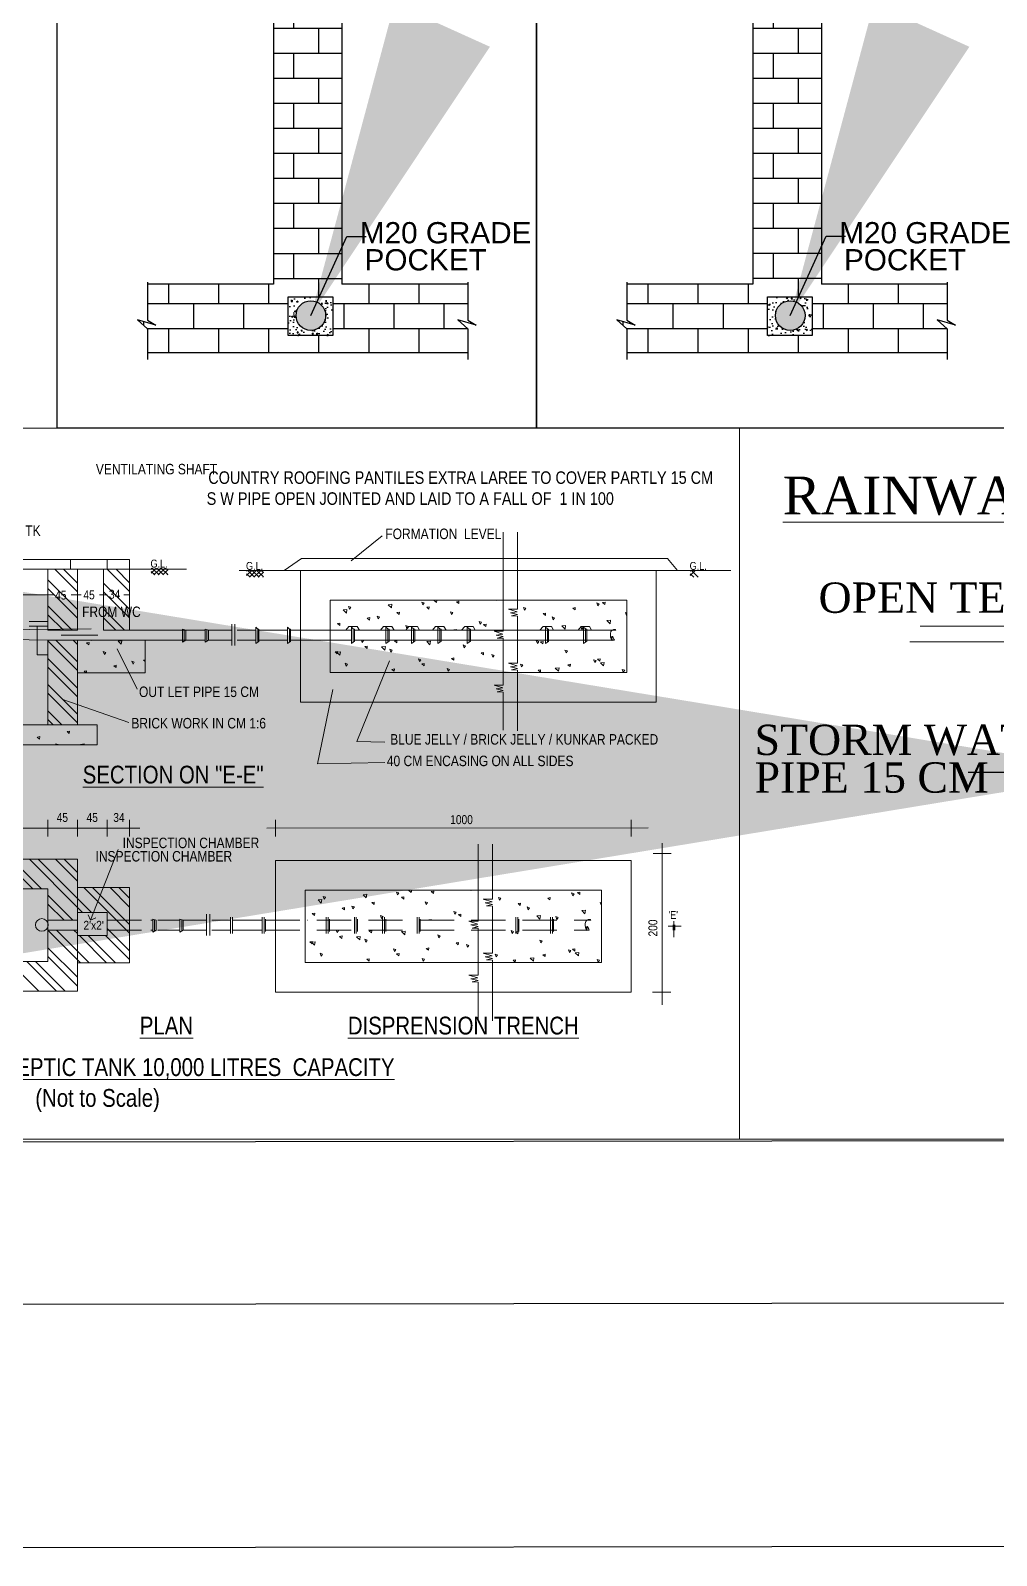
# Model space of a CAD drawing. Header units: metres. Extents: x 2292 to 2697, y 2134 to 2248.
# Drawn here: x 2481.71 to 2493.6, y 2135.95 to 2154.73 of the extents above; entities that cross this region are included whole.
import ezdxf

# ---------------------------------------------------------------- set-up
doc = ezdxf.new("R2010")
doc.units = ezdxf.units.M
doc.linetypes.add('DASHED', pattern=[0.75, 0.5, -0.25])
doc.styles.add('HANDWRITE', font='ARIALN.TTF')
doc.styles.add('plan9', font='times.ttf', dxfattribs={"height": 9})
doc.styles.add('SimpleX', font='arial.ttf', dxfattribs={"width": 0.8})
doc.styles.get("Standard").update_dxf_attribs({"font": 'arial.ttf'})
doc.styles.add('style3', font='times.ttf', dxfattribs={"height": 250})
doc.dimstyles.new('Copy of APP', dxfattribs={"dimscale": 0, "dimtxt": 8, "dimasz": 4.5, "dimexe": 9, "dimexo": 9, "dimgap": 2, "dimtad": 0, "dimtih": 1, "dimtoh": 1, "dimzin": 4, "dimdsep": 46, "dimlunit": 4, "dimtxsty": 'style3', "dimblk": 'OPEN90', "dimblk1": 'OPEN90', "dimblk2": 'OBLIQUE', "dimcen": 0.09, "dimse1": 1, "dimse2": 1, "dimclrd": 4, "dimclre": 4, "dimclrt": 2, "dimadec": 0, "dimazin": 0, "dimtfac": 1, "dimtmove": 0, "dimatfit": 3, "dimfxl": 0, "dimtolj": 1, "dimtzin": 0, "dimarcsym": 0})
doc.dimstyles.new('DIM-100 MM', dxfattribs={"dimtxt": 200, "dimasz": 100, "dimexe": 100, "dimexo": 100, "dimgap": 75, "dimtad": 1, "dimdec": 4, "dimrnd": 1, "dimzin": 12, "dimdsep": 46, "dimtxsty": 'SimpleX', "dimblk": 'ARCHTICK', "dimcen": 1, "dimdle": 100, "dimclre": 8, "dimclrt": 140, "dimazin": 0, "dimtfac": 0.75, "dimtdec": 4, "dimtix": 1, "dimtmove": 0, "dimatfit": 3, "dimfxl": 0, "dimfrac": 2, "dimtolj": 1, "dimarcsym": 0})

# ---------------------------------------------------------------- blocks, each defined once
blk = doc.blocks.new('_Oblique')
at = {"color": 0, "lineweight": -2}
blk.add_line((-0.5, -0.5), (0.5, 0.5), dxfattribs=at)
blk = doc.blocks.new('_Open90')
at = {"color": 0, "lineweight": -2}
for p, q in [((-0.5, 0.5), (0, 0)), ((0, 0), (-1, 0)), ((0, 0), (-0.5, -0.5))]:
    blk.add_line(p, q, dxfattribs=at)
blk = doc.blocks.new('_ArchTick')
at = {"color": 0, "linetype": 'ByBlock', "const_width": 0.15}
blk.add_lwpolyline([(-0.5, -0.5), (0.5, 0.5)], dxfattribs=at)
blk = doc.blocks.new('A$C6C0F68FF')
at = {"lineweight": 5}
for p, q in [((14.015, 8.855), (14.015, 7.41)), ((14.224, 8.855), (14.224, 7.732)), ((1.859, 8.458), (8.566, 8.458)), ((7.702, 8.314), (7.702, 8.458)), ((8.241, 8.314), (8.241, 8.458)), ((8.566, 7.901), (8.566, 8.458)), ((10.821, 8.298), (11.071, 8.471)), ((11.071, 8.471), (16.409, 8.471)), ((16.409, 8.471), (16.555, 8.298)), ((1.859, 8.314), (7.927, 8.314)), ((2.618, 8.314), (7.807, 8.314)), ((2.985, 8.314), (7.807, 8.314)), ((7.375, 7.425), (7.375, 8.314)), ((7.807, 7.984), (7.476, 8.314)), ((7.807, 8.111), (7.604, 8.314)), ((7.807, 8.314), (8.566, 8.314)), ((7.807, 7.425), (7.807, 8.314)), ((7.807, 8.314), (7.807, 7.425)), ((8.186, 8.314), (8.186, 7.425)), ((8.566, 7.989), (8.241, 8.314)), ((8.566, 8.116), (8.368, 8.314)), ((8.566, 8.314), (9.394, 8.314)), ((8.88, 8.324), (8.889, 8.333)), ((8.88, 8.258), (8.954, 8.333)), ((8.932, 8.232), (8.88, 8.284)), ((8.997, 8.232), (8.897, 8.333)), ((8.919, 8.232), (9.02, 8.333)), ((9.062, 8.232), (8.962, 8.333)), ((8.984, 8.232), (9.085, 8.333)), ((9.123, 8.237), (9.027, 8.333)), ((9.05, 8.232), (9.123, 8.306)), ((9.123, 8.302), (9.092, 8.333)), ((9.115, 8.232), (9.123, 8.241)), ((11.06, 8.298), (10.163, 8.298)), ((10.273, 8.289), (10.283, 8.298)), ((10.273, 8.224), (10.348, 8.298)), ((10.325, 8.198), (10.273, 8.25)), ((10.39, 8.198), (10.29, 8.298)), ((10.313, 8.198), (10.413, 8.298)), ((10.456, 8.198), (10.355, 8.298)), ((10.378, 8.198), (10.478, 8.298)), ((10.517, 8.202), (10.42, 8.298)), ((10.443, 8.198), (10.517, 8.272)), ((10.517, 8.268), (10.486, 8.298)), ((11.06, 8.298), (16.248, 8.298)), ((11.06, 6.377), (11.06, 8.298)), ((16.248, 8.298), (16.248, 6.377)), ((16.248, 8.298), (17.334, 8.298)), ((16.743, 8.289), (16.752, 8.298)), ((16.743, 8.224), (16.817, 8.298)), ((16.795, 8.198), (16.743, 8.25)), ((16.86, 8.198), (16.759, 8.298)), ((7.807, 7.729), (7.375, 8.161)), ((7.807, 7.601), (7.375, 8.034)), ((8.566, 7.734), (8.186, 8.114)), ((10.508, 8.198), (10.517, 8.206)), ((2.919, 7.942), (7.467, 7.942)), ((7.716, 7.942), (7.862, 7.942)), ((8.127, 7.942), (8.24, 7.942)), ((8.566, 7.607), (8.186, 7.986)), ((8.483, 7.942), (8.566, 7.942)), ((8.566, 7.425), (8.566, 7.901)), ((11.492, 7.866), (15.816, 7.866)), ((11.492, 6.809), (11.492, 7.866)), ((12.393, 7.804), (12.338, 7.798)), ((12.385, 7.753), (12.338, 7.798)), ((12.385, 7.753), (12.393, 7.804)), ((12.841, 7.795), (12.826, 7.836)), ((12.861, 7.824), (12.826, 7.836)), ((12.841, 7.795), (12.86, 7.824)), ((13.042, 7.829), (13.003, 7.866)), ((13.042, 7.829), (13.047, 7.866)), ((13.369, 7.849), (13.333, 7.842)), ((13.366, 7.814), (13.333, 7.842)), ((13.366, 7.814), (13.369, 7.849)), ((13.909, 7.859), (13.907, 7.866)), ((13.909, 7.859), (13.914, 7.866)), ((15.396, 7.782), (15.38, 7.823)), ((15.415, 7.811), (15.38, 7.823)), ((15.396, 7.782), (15.415, 7.811)), ((15.501, 7.835), (15.465, 7.829)), ((15.498, 7.801), (15.465, 7.829)), ((15.498, 7.801), (15.501, 7.835)), ((15.816, 7.866), (15.816, 6.809)), ((7.728, 7.425), (7.375, 7.779)), ((7.601, 7.425), (7.375, 7.652)), ((8.493, 7.425), (8.186, 7.731)), ((8.365, 7.425), (8.186, 7.604)), ((11.736, 7.728), (11.681, 7.721)), ((11.728, 7.676), (11.681, 7.721)), ((11.728, 7.676), (11.736, 7.728)), ((11.773, 7.732), (11.757, 7.772)), ((11.792, 7.761), (11.757, 7.772)), ((11.773, 7.732), (11.792, 7.761)), ((12.068, 7.609), (12.032, 7.602)), ((12.065, 7.574), (12.032, 7.602)), ((12.065, 7.574), (12.068, 7.609)), ((12.191, 7.592), (12.175, 7.632)), ((12.21, 7.62), (12.176, 7.632)), ((12.191, 7.592), (12.21, 7.62)), ((12.502, 7.689), (12.465, 7.682)), ((12.498, 7.654), (12.465, 7.682)), ((12.498, 7.654), (12.501, 7.689)), ((12.935, 7.769), (12.899, 7.762)), ((12.932, 7.734), (12.899, 7.762)), ((12.932, 7.734), (12.935, 7.769)), ((13.259, 7.655), (13.244, 7.696)), ((13.279, 7.684), (13.244, 7.696)), ((13.259, 7.655), (13.279, 7.684)), ((14.224, 7.732), (14.091, 7.732)), ((14.091, 7.732), (14.218, 7.692)), ((14.218, 7.692), (14.12, 7.677)), ((14.12, 7.677), (14.224, 7.656)), ((14.224, 7.656), (14.138, 7.634)), ((14.138, 7.634), (14.224, 7.63)), ((14.224, 7.657), (14.224, 7.656)), ((14.224, 7.63), (14.224, 6.946)), ((14.327, 7.719), (14.312, 7.759)), ((14.347, 7.747), (14.312, 7.759)), ((14.327, 7.719), (14.347, 7.747)), ((14.634, 7.675), (14.597, 7.669)), ((14.63, 7.641), (14.597, 7.669)), ((14.63, 7.641), (14.633, 7.675)), ((14.745, 7.578), (14.73, 7.619)), ((14.765, 7.607), (14.73, 7.619)), ((14.745, 7.578), (14.765, 7.607)), ((15.067, 7.755), (15.031, 7.749)), ((15.064, 7.721), (15.031, 7.749)), ((15.064, 7.721), (15.067, 7.755)), ((15.582, 7.571), (15.527, 7.565)), ((15.574, 7.52), (15.527, 7.565)), ((15.574, 7.52), (15.582, 7.571)), ((15.814, 7.642), (15.798, 7.682)), ((15.816, 7.676), (15.798, 7.682)), ((15.814, 7.642), (15.816, 7.646)), ((8.007, 7.448), (0.31, 7.352)), ((0.31, 7.352), (8.007, 7.278)), ((7.375, 7.554), (7.101, 7.554)), ((7.375, 7.484), (7.101, 7.484)), ((7.216, 7.484), (7.216, 7.066)), ((7.807, 7.425), (7.375, 7.425)), ((7.57, 7.352), (8.104, 7.352)), ((8.239, 7.425), (8.186, 7.425)), ((8.239, 7.425), (9.337, 7.425)), ((9.308, 7.425), (9.337, 7.425)), ((9.337, 7.44), (9.337, 7.25)), ((9.337, 7.44), (9.385, 7.425)), ((9.345, 7.425), (9.668, 7.425)), ((9.362, 7.432), (9.362, 7.267)), ((9.362, 7.425), (9.363, 7.425)), ((9.385, 7.425), (9.385, 7.281)), ((9.638, 7.425), (9.668, 7.425)), ((9.668, 7.44), (9.668, 7.25)), ((9.668, 7.44), (9.715, 7.425)), ((9.692, 7.432), (9.692, 7.267)), ((9.715, 7.425), (10.055, 7.425)), ((9.715, 7.425), (9.715, 7.281)), ((10.055, 7.512), (10.055, 7.202)), ((10.102, 7.512), (10.102, 7.202)), ((10.133, 7.425), (10.405, 7.425)), ((10.405, 7.468), (10.405, 7.234)), ((10.405, 7.468), (10.434, 7.443)), ((10.434, 7.443), (10.434, 7.253)), ((10.434, 7.443), (10.453, 7.439)), ((10.453, 7.439), (10.453, 7.26)), ((10.453, 7.425), (10.867, 7.425)), ((10.867, 7.468), (10.896, 7.443)), ((10.867, 7.468), (10.867, 7.234)), ((10.896, 7.443), (10.915, 7.439)), ((10.896, 7.443), (10.896, 7.253)), ((10.915, 7.439), (10.915, 7.26)), ((10.915, 7.425), (11.8, 7.425)), ((11.526, 7.425), (11.525, 7.428)), ((11.534, 7.425), (11.525, 7.428)), ((11.634, 7.529), (11.598, 7.522)), ((11.631, 7.494), (11.598, 7.522)), ((11.631, 7.494), (11.634, 7.529)), ((11.72, 7.425), (11.765, 7.48)), ((11.765, 7.48), (11.886, 7.48)), ((11.8, 7.468), (11.8, 7.234)), ((11.8, 7.468), (11.828, 7.446)), ((11.828, 7.446), (11.828, 7.249)), ((11.828, 7.446), (11.847, 7.439)), ((11.847, 7.439), (11.847, 7.26)), ((11.847, 7.425), (15.659, 7.425)), ((11.917, 7.425), (11.886, 7.48)), ((12.225, 7.425), (12.27, 7.48)), ((12.27, 7.48), (12.392, 7.48)), ((12.305, 7.468), (12.305, 7.234)), ((12.305, 7.468), (12.334, 7.446)), ((12.334, 7.446), (12.353, 7.439)), ((12.334, 7.446), (12.334, 7.249)), ((12.353, 7.439), (12.353, 7.26)), ((12.423, 7.425), (12.392, 7.48)), ((12.609, 7.451), (12.594, 7.492)), ((12.628, 7.48), (12.594, 7.492)), ((12.596, 7.425), (12.641, 7.48)), ((12.609, 7.451), (12.628, 7.48)), ((12.641, 7.48), (12.763, 7.48)), ((12.676, 7.468), (12.705, 7.446)), ((12.676, 7.468), (12.676, 7.234)), ((12.705, 7.446), (12.705, 7.249)), ((12.705, 7.446), (12.724, 7.439)), ((12.724, 7.439), (12.724, 7.26)), ((12.794, 7.425), (12.763, 7.48)), ((12.984, 7.425), (13.029, 7.48)), ((13.029, 7.48), (13.15, 7.48)), ((13.064, 7.468), (13.064, 7.234)), ((13.064, 7.468), (13.092, 7.446)), ((13.092, 7.446), (13.111, 7.439)), ((13.092, 7.446), (13.092, 7.249)), ((13.111, 7.439), (13.111, 7.26)), ((13.181, 7.425), (13.15, 7.48)), ((13.333, 7.435), (13.296, 7.429)), ((13.301, 7.425), (13.296, 7.429)), ((13.332, 7.425), (13.333, 7.435)), ((13.409, 7.425), (13.454, 7.48)), ((13.454, 7.48), (13.575, 7.48)), ((13.489, 7.468), (13.517, 7.446)), ((13.489, 7.468), (13.489, 7.234)), ((13.517, 7.446), (13.536, 7.439)), ((13.517, 7.446), (13.517, 7.249)), ((13.536, 7.439), (13.536, 7.26)), ((13.606, 7.425), (13.575, 7.48)), ((13.677, 7.515), (13.662, 7.555)), ((13.697, 7.544), (13.662, 7.555)), ((13.677, 7.515), (13.697, 7.544)), ((13.766, 7.515), (13.73, 7.509)), ((13.763, 7.481), (13.73, 7.509)), ((13.763, 7.481), (13.766, 7.515)), ((13.882, 7.41), (14.009, 7.37)), ((14.015, 7.41), (13.882, 7.41)), ((14.009, 7.37), (13.911, 7.355)), ((13.911, 7.355), (14.015, 7.334)), ((14.551, 7.425), (14.596, 7.48)), ((14.596, 7.48), (14.717, 7.48)), ((14.631, 7.468), (14.659, 7.446)), ((14.631, 7.468), (14.631, 7.234)), ((14.659, 7.446), (14.678, 7.439)), ((14.659, 7.446), (14.659, 7.249)), ((14.678, 7.439), (14.678, 7.26)), ((14.748, 7.425), (14.717, 7.48)), ((14.925, 7.494), (14.87, 7.488)), ((14.917, 7.443), (14.87, 7.488)), ((14.917, 7.443), (14.925, 7.494)), ((15.107, 7.425), (15.153, 7.48)), ((15.163, 7.438), (15.148, 7.479)), ((15.183, 7.467), (15.148, 7.479)), ((15.153, 7.48), (15.274, 7.48)), ((15.163, 7.438), (15.183, 7.467)), ((15.188, 7.468), (15.188, 7.234)), ((15.188, 7.468), (15.216, 7.446)), ((15.216, 7.446), (15.235, 7.439)), ((15.216, 7.446), (15.216, 7.249)), ((15.235, 7.439), (15.235, 7.26)), ((15.305, 7.425), (15.274, 7.48)), ((8.239, 7.281), (7.375, 7.281)), ((7.375, 6.044), (7.375, 7.281)), ((7.807, 6.837), (7.375, 7.269)), ((7.807, 6.964), (7.49, 7.281)), ((7.807, 7.219), (7.745, 7.281)), ((7.807, 6.044), (7.807, 7.281)), ((7.807, 7.281), (7.807, 6.044)), ((7.807, 7.281), (8.793, 7.281)), ((7.807, 6.806), (7.807, 7.281)), ((7.975, 7.248), (7.939, 7.242)), ((7.972, 7.214), (7.939, 7.242)), ((7.972, 7.214), (7.975, 7.248)), ((8.239, 7.281), (9.337, 7.281)), ((8.452, 7.273), (8.397, 7.267)), ((8.444, 7.222), (8.397, 7.267)), ((8.444, 7.222), (8.452, 7.273)), ((8.793, 7.281), (8.793, 6.806)), ((9.308, 7.281), (9.337, 7.281)), ((9.337, 7.25), (9.385, 7.281)), ((9.345, 7.281), (9.668, 7.281)), ((9.362, 7.281), (9.363, 7.281)), ((9.638, 7.281), (9.668, 7.281)), ((9.668, 7.25), (9.715, 7.281)), ((9.715, 7.281), (10.055, 7.281)), ((10.133, 7.281), (10.405, 7.281)), ((10.405, 7.234), (10.434, 7.253)), ((10.434, 7.253), (10.453, 7.26)), ((10.453, 7.281), (10.867, 7.281)), ((10.867, 7.234), (10.896, 7.253)), ((10.896, 7.253), (10.915, 7.26)), ((10.915, 7.281), (11.8, 7.281)), ((11.8, 7.234), (11.828, 7.249)), ((11.828, 7.249), (11.847, 7.26)), ((11.847, 7.281), (15.638, 7.281)), ((11.959, 7.247), (11.946, 7.281)), ((11.959, 7.247), (11.978, 7.276)), ((11.978, 7.276), (11.963, 7.281)), ((12.029, 7.161), (11.995, 7.189)), ((12.032, 7.195), (11.996, 7.189)), ((12.029, 7.161), (12.032, 7.195)), ((12.297, 7.189), (12.242, 7.182)), ((12.289, 7.137), (12.242, 7.182)), ((12.289, 7.137), (12.297, 7.189)), ((12.305, 7.234), (12.334, 7.249)), ((12.334, 7.249), (12.353, 7.26)), ((12.377, 7.107), (12.361, 7.148)), ((12.396, 7.136), (12.361, 7.148)), ((12.377, 7.107), (12.396, 7.136)), ((12.465, 7.275), (12.429, 7.269)), ((12.462, 7.241), (12.429, 7.269)), ((12.462, 7.241), (12.465, 7.275)), ((12.676, 7.234), (12.705, 7.249)), ((12.705, 7.249), (12.724, 7.26)), ((12.954, 7.265), (12.899, 7.259)), ((12.946, 7.214), (12.899, 7.259)), ((12.946, 7.214), (12.954, 7.265)), ((13.064, 7.234), (13.092, 7.249)), ((13.092, 7.249), (13.111, 7.26)), ((13.445, 7.171), (13.43, 7.211)), ((13.465, 7.199), (13.43, 7.211)), ((13.445, 7.171), (13.464, 7.199)), ((13.489, 7.234), (13.517, 7.249)), ((13.517, 7.249), (13.536, 7.26)), ((14.015, 7.334), (13.929, 7.312)), ((13.929, 7.312), (14.015, 7.308)), ((14.015, 7.335), (14.015, 7.334)), ((14.015, 7.308), (14.015, 6.624)), ((14.513, 7.234), (14.498, 7.275)), ((14.533, 7.263), (14.498, 7.275)), ((14.513, 7.234), (14.533, 7.263)), ((14.597, 7.262), (14.561, 7.255)), ((14.594, 7.227), (14.561, 7.255)), ((14.594, 7.227), (14.597, 7.262)), ((14.631, 7.234), (14.659, 7.249)), ((14.659, 7.249), (14.678, 7.26)), ((14.931, 7.094), (14.916, 7.134)), ((14.951, 7.123), (14.916, 7.134)), ((14.931, 7.094), (14.951, 7.123)), ((15.188, 7.234), (15.216, 7.249)), ((15.216, 7.249), (15.235, 7.26)), ((15.586, 7.305), (15.601, 7.327)), ((15.601, 7.327), (15.6, 7.327)), ((7.216, 7.066), (7.375, 7.066)), ((7.807, 6.582), (7.375, 7.015)), ((8.198, 7.072), (8.182, 7.113)), ((8.217, 7.101), (8.182, 7.113)), ((8.198, 7.072), (8.217, 7.101)), ((8.372, 6.915), (8.336, 6.908)), ((8.369, 6.88), (8.336, 6.908)), ((8.369, 6.88), (8.372, 6.915)), ((8.616, 6.932), (8.6, 6.972)), ((8.635, 6.961), (8.6, 6.972)), ((8.616, 6.932), (8.635, 6.961)), ((8.793, 6.992), (8.77, 6.988)), ((8.793, 6.969), (8.77, 6.988)), ((11.598, 7.115), (11.562, 7.109)), ((11.595, 7.081), (11.562, 7.109)), ((11.64, 7.112), (11.585, 7.106)), ((11.632, 7.061), (11.585, 7.106)), ((11.595, 7.081), (11.598, 7.115)), ((11.632, 7.061), (11.64, 7.112)), ((11.727, 6.903), (11.711, 6.944)), ((11.746, 6.932), (11.711, 6.944)), ((11.727, 6.903), (11.746, 6.932)), ((12.795, 6.967), (12.779, 7.007)), ((12.814, 6.996), (12.78, 7.007)), ((12.795, 6.967), (12.814, 6.996)), ((12.863, 6.942), (12.827, 6.935)), ((12.86, 6.907), (12.827, 6.935)), ((12.86, 6.907), (12.863, 6.942)), ((13.296, 7.022), (13.26, 7.015)), ((13.293, 6.987), (13.26, 7.015)), ((13.293, 6.987), (13.296, 7.022)), ((13.73, 7.102), (13.694, 7.095)), ((13.727, 7.067), (13.694, 7.095)), ((13.727, 7.067), (13.73, 7.102)), ((13.863, 7.031), (13.848, 7.071)), ((13.883, 7.059), (13.848, 7.071)), ((13.863, 7.031), (13.882, 7.059)), ((14.224, 6.946), (14.091, 6.946)), ((14.091, 6.946), (14.218, 6.906)), ((14.218, 6.906), (14.12, 6.891)), ((14.281, 6.89), (14.266, 6.931)), ((14.301, 6.919), (14.266, 6.931)), ((14.281, 6.89), (14.301, 6.919)), ((14.995, 6.928), (14.959, 6.922)), ((14.992, 6.894), (14.959, 6.922)), ((14.992, 6.894), (14.995, 6.928)), ((15.349, 6.954), (15.334, 6.994)), ((15.369, 6.983), (15.334, 6.994)), ((15.349, 6.954), (15.369, 6.982)), ((15.428, 7.008), (15.392, 7.002)), ((15.425, 6.974), (15.392, 7.002)), ((15.425, 6.974), (15.428, 7.008)), ((15.487, 6.956), (15.432, 6.949)), ((15.479, 6.904), (15.432, 6.949)), ((15.479, 6.904), (15.487, 6.956)), ((7.807, 6.455), (7.375, 6.887)), ((8.793, 6.806), (7.807, 6.806)), ((7.939, 6.835), (7.903, 6.828)), ((7.929, 6.806), (7.903, 6.828)), ((7.936, 6.806), (7.939, 6.835)), ((15.816, 6.809), (11.492, 6.809)), ((12.429, 6.862), (12.393, 6.855)), ((12.426, 6.827), (12.393, 6.855)), ((12.426, 6.827), (12.429, 6.862)), ((13.213, 6.827), (13.197, 6.867)), ((13.232, 6.855), (13.198, 6.867)), ((13.213, 6.827), (13.232, 6.855)), ((14.12, 6.891), (14.224, 6.869)), ((14.224, 6.869), (14.138, 6.847)), ((14.138, 6.847), (14.224, 6.844)), ((14.224, 6.844), (14.224, 5.958)), ((14.561, 6.848), (14.525, 6.842)), ((14.558, 6.814), (14.525, 6.842)), ((14.558, 6.814), (14.561, 6.848)), ((14.83, 6.879), (14.775, 6.873)), ((14.822, 6.828), (14.775, 6.873)), ((14.822, 6.828), (14.83, 6.879)), ((15.767, 6.814), (15.752, 6.854)), ((15.787, 6.842), (15.752, 6.854)), ((15.767, 6.814), (15.787, 6.842)), ((7.807, 6.2), (7.375, 6.632)), ((7.807, 6.073), (7.375, 6.505)), ((14.015, 6.624), (13.882, 6.624)), ((13.882, 6.624), (14.009, 6.584)), ((14.009, 6.584), (13.911, 6.569)), ((13.911, 6.569), (14.015, 6.547)), ((14.015, 6.547), (13.929, 6.525)), ((13.929, 6.525), (14.015, 6.522)), ((14.015, 6.522), (14.015, 5.967)), ((7.58, 6.044), (7.375, 6.25)), ((16.248, 6.377), (11.06, 6.377)), ((2.33, 6.044), (8.095, 6.044)), ((7.807, 6.044), (2.985, 6.044)), ((7.453, 6.044), (7.375, 6.123)), ((8.095, 6.027), (8.088, 6.026)), ((8.095, 6.02), (8.088, 6.026)), ((8.095, 6.044), (8.095, 5.756)), ((7.254, 5.838), (7.22, 5.866)), ((7.257, 5.873), (7.221, 5.866)), ((7.254, 5.838), (7.257, 5.873)), ((7.69, 5.953), (7.654, 5.946)), ((7.687, 5.918), (7.654, 5.946)), ((7.687, 5.918), (7.69, 5.953)), ((2.33, 5.756), (8.095, 5.756)), ((7.494, 5.756), (7.488, 5.77)), ((7.523, 5.758), (7.489, 5.77)), ((7.522, 5.756), (7.523, 5.758)), ((7.904, 5.767), (7.849, 5.761)), ((7.854, 5.756), (7.849, 5.761)), ((7.902, 5.756), (7.904, 5.767)), ((8.714, 4.54), (1.658, 4.54)), ((7.375, 4.417), (7.375, 4.662)), ((7.807, 4.417), (7.807, 4.662)), ((8.239, 4.417), (8.239, 4.662)), ((8.566, 4.417), (8.566, 4.662)), ((10.566, 4.54), (16.127, 4.544)), ((10.693, 4.417), (10.693, 4.662)), ((15.882, 4.417), (15.882, 4.662)), ((13.648, 4.304), (13.648, 3.18)), ((13.857, 4.304), (13.857, 3.502)), ((16.335, 4.321), (16.335, 1.961)), ((2.618, 4.084), (7.807, 4.084)), ((2.618, 4.084), (7.807, 4.084)), ((7.155, 3.652), (6.723, 4.084)), ((7.282, 3.652), (6.85, 4.084)), ((7.807, 3.382), (7.105, 4.084)), ((7.807, 3.51), (7.232, 4.084)), ((7.807, 3.764), (7.487, 4.084)), ((7.807, 3.892), (7.614, 4.084)), ((7.807, 2.163), (7.807, 4.084)), ((7.807, 4.084), (7.807, 2.163)), ((10.693, 4.069), (15.882, 4.069)), ((10.693, 2.147), (10.693, 4.069)), ((15.882, 4.069), (15.882, 2.147)), ((16.202, 4.171), (16.467, 4.171)), ((4.309, 3.652), (7.375, 3.652)), ((7.375, 2.595), (7.375, 3.652)), ((7.739, 3.195), (7.375, 3.56)), ((7.807, 3.671), (8.566, 3.671)), ((8.566, 3.005), (7.9, 3.671)), ((8.566, 3.133), (8.027, 3.671)), ((8.566, 3.387), (8.282, 3.671)), ((8.566, 3.515), (8.41, 3.671)), ((8.566, 2.576), (8.566, 3.671)), ((11.126, 3.636), (15.449, 3.636)), ((11.126, 2.579), (11.126, 3.636)), ((12.026, 3.574), (11.971, 3.568)), ((12.018, 3.523), (11.971, 3.568)), ((12.018, 3.523), (12.026, 3.574)), ((12.474, 3.566), (12.459, 3.606)), ((12.494, 3.594), (12.459, 3.606)), ((12.474, 3.566), (12.494, 3.594)), ((12.675, 3.599), (12.636, 3.636)), ((12.675, 3.599), (12.681, 3.636)), ((13.002, 3.619), (12.966, 3.612)), ((12.999, 3.585), (12.966, 3.612)), ((12.999, 3.585), (13.002, 3.619)), ((13.543, 3.629), (13.54, 3.636)), ((13.543, 3.629), (13.547, 3.636)), ((15.029, 3.552), (15.013, 3.593)), ((15.048, 3.581), (15.013, 3.593)), ((15.029, 3.552), (15.048, 3.581)), ((15.134, 3.606), (15.098, 3.599)), ((15.131, 3.571), (15.098, 3.599)), ((15.131, 3.571), (15.134, 3.605)), ((15.449, 3.636), (15.449, 2.579)), ((7.612, 3.195), (7.375, 3.432)), ((8.008, 3.308), (7.807, 3.51)), ((7.881, 3.308), (7.807, 3.382)), ((11.369, 3.498), (11.314, 3.491)), ((11.361, 3.446), (11.314, 3.491)), ((11.361, 3.446), (11.369, 3.498)), ((11.406, 3.502), (11.391, 3.542)), ((11.426, 3.531), (11.391, 3.542)), ((11.406, 3.502), (11.425, 3.531)), ((11.701, 3.379), (11.665, 3.372)), ((11.698, 3.345), (11.665, 3.372)), ((11.698, 3.345), (11.701, 3.379)), ((11.824, 3.362), (11.809, 3.402)), ((11.844, 3.39), (11.809, 3.402)), ((11.824, 3.362), (11.844, 3.39)), ((12.135, 3.459), (12.099, 3.452)), ((12.132, 3.425), (12.099, 3.452)), ((12.132, 3.425), (12.135, 3.459)), ((12.568, 3.539), (12.532, 3.532)), ((12.565, 3.505), (12.532, 3.532)), ((12.565, 3.505), (12.568, 3.539)), ((12.892, 3.425), (12.877, 3.466)), ((12.912, 3.454), (12.877, 3.466)), ((12.892, 3.425), (12.912, 3.454)), ((13.724, 3.502), (13.852, 3.462)), ((13.857, 3.502), (13.724, 3.502)), ((13.852, 3.462), (13.753, 3.448)), ((13.753, 3.448), (13.857, 3.426)), ((13.857, 3.426), (13.771, 3.404)), ((13.771, 3.404), (13.857, 3.4)), ((13.857, 3.427), (13.857, 3.426)), ((13.857, 3.4), (13.857, 2.716)), ((13.961, 3.489), (13.945, 3.529)), ((13.98, 3.518), (13.945, 3.529)), ((13.961, 3.489), (13.98, 3.518)), ((14.267, 3.446), (14.231, 3.439)), ((14.264, 3.411), (14.231, 3.439)), ((14.264, 3.411), (14.267, 3.446)), ((14.379, 3.349), (14.363, 3.389)), ((14.398, 3.377), (14.363, 3.389)), ((14.379, 3.349), (14.398, 3.377)), ((14.7, 3.526), (14.664, 3.519)), ((14.697, 3.491), (14.664, 3.519)), ((14.697, 3.491), (14.7, 3.525)), ((15.215, 3.341), (15.161, 3.335)), ((15.207, 3.29), (15.215, 3.341)), ((15.447, 3.412), (15.431, 3.453)), ((15.449, 3.447), (15.431, 3.453)), ((15.447, 3.412), (15.449, 3.416)), ((7.807, 3.308), (8.239, 3.308)), ((8.239, 2.973), (8.239, 3.308)), ((11.16, 3.195), (11.159, 3.198)), ((11.167, 3.195), (11.159, 3.198)), ((11.267, 3.299), (11.231, 3.292)), ((11.264, 3.265), (11.231, 3.292)), ((11.264, 3.265), (11.267, 3.299)), ((12.242, 3.221), (12.227, 3.262)), ((12.262, 3.25), (12.227, 3.262)), ((12.242, 3.221), (12.262, 3.25)), ((12.966, 3.206), (12.93, 3.199)), ((12.934, 3.195), (12.93, 3.199)), ((12.965, 3.195), (12.966, 3.206)), ((13.31, 3.285), (13.295, 3.325)), ((13.33, 3.314), (13.295, 3.325)), ((13.31, 3.285), (13.33, 3.314)), ((13.399, 3.286), (13.363, 3.279)), ((13.396, 3.251), (13.363, 3.279)), ((13.396, 3.251), (13.399, 3.286)), ((13.648, 3.18), (13.515, 3.18)), ((13.515, 3.18), (13.643, 3.14)), ((13.643, 3.14), (13.544, 3.126)), ((13.544, 3.126), (13.648, 3.104)), ((14.558, 3.265), (14.504, 3.258)), ((14.55, 3.213), (14.504, 3.258)), ((14.55, 3.213), (14.558, 3.265)), ((14.797, 3.208), (14.781, 3.249)), ((14.816, 3.237), (14.781, 3.249)), ((14.797, 3.208), (14.816, 3.237)), ((15.207, 3.29), (15.161, 3.335)), ((16.496, 3.13), (16.496, 3.048)), ((16.506, 3.183), (16.506, 2.95)), ((16.517, 3.13), (16.517, 3.048)), ((7.807, 2.618), (7.375, 3.05)), ((7.807, 2.745), (7.501, 3.052)), ((7.807, 3), (7.755, 3.052)), ((7.807, 2.973), (8.239, 2.973)), ((8.231, 2.576), (7.834, 2.973)), ((8.358, 2.576), (7.961, 2.973)), ((8.566, 2.623), (8.216, 2.973)), ((8.566, 2.75), (8.239, 3.077)), ((11.592, 3.018), (11.579, 3.052)), ((11.592, 3.018), (11.611, 3.046)), ((11.612, 3.046), (11.596, 3.052)), ((11.665, 2.966), (11.629, 2.959)), ((11.662, 2.931), (11.629, 2.959)), ((11.662, 2.931), (11.665, 2.966)), ((11.93, 2.959), (11.876, 2.953)), ((11.922, 2.908), (11.876, 2.953)), ((11.922, 2.908), (11.93, 2.959)), ((12.01, 2.877), (11.995, 2.918)), ((12.03, 2.906), (11.995, 2.918)), ((12.01, 2.877), (12.029, 2.906)), ((12.099, 3.046), (12.062, 3.039)), ((12.095, 3.011), (12.062, 3.039)), ((12.095, 3.011), (12.098, 3.046)), ((12.587, 3.035), (12.533, 3.029)), ((12.579, 2.984), (12.533, 3.029)), ((12.579, 2.984), (12.587, 3.035)), ((13.078, 2.941), (13.063, 2.981)), ((13.098, 2.97), (13.063, 2.981)), ((13.078, 2.941), (13.098, 2.97)), ((13.648, 3.104), (13.562, 3.082)), ((13.562, 3.082), (13.648, 3.078)), ((13.648, 3.105), (13.648, 3.104)), ((13.648, 3.078), (13.648, 2.394)), ((14.147, 3.004), (14.131, 3.045)), ((14.166, 3.033), (14.131, 3.045)), ((14.147, 3.004), (14.166, 3.033)), ((14.231, 3.032), (14.194, 3.025)), ((14.228, 2.998), (14.194, 3.025)), ((14.228, 2.998), (14.231, 3.032)), ((14.565, 2.864), (14.549, 2.905)), ((14.584, 2.893), (14.549, 2.905)), ((14.565, 2.864), (14.584, 2.893)), ((15.219, 3.075), (15.234, 3.097)), ((15.234, 3.097), (15.233, 3.097)), ((16.421, 3.107), (16.611, 3.107)), ((7.807, 2.363), (7.375, 2.795)), ((7.976, 2.576), (7.807, 2.745)), ((11.231, 2.886), (11.195, 2.879)), ((11.228, 2.851), (11.195, 2.879)), ((11.273, 2.882), (11.219, 2.876)), ((11.265, 2.831), (11.219, 2.876)), ((11.228, 2.851), (11.231, 2.886)), ((11.265, 2.831), (11.273, 2.882)), ((11.36, 2.673), (11.344, 2.714)), ((11.379, 2.702), (11.345, 2.714)), ((11.36, 2.673), (11.379, 2.702)), ((12.428, 2.737), (12.413, 2.777)), ((12.448, 2.766), (12.413, 2.777)), ((12.428, 2.737), (12.448, 2.766)), ((12.496, 2.712), (12.46, 2.705)), ((12.493, 2.678), (12.46, 2.705)), ((12.493, 2.678), (12.496, 2.712)), ((12.927, 2.758), (12.893, 2.785)), ((12.93, 2.792), (12.894, 2.785)), ((12.927, 2.758), (12.93, 2.792)), ((13.363, 2.872), (13.327, 2.865)), ((13.36, 2.838), (13.327, 2.865)), ((13.36, 2.838), (13.363, 2.872)), ((13.496, 2.801), (13.481, 2.841)), ((13.516, 2.829), (13.481, 2.841)), ((13.496, 2.801), (13.516, 2.829)), ((13.857, 2.716), (13.724, 2.716)), ((13.724, 2.716), (13.852, 2.676)), ((13.852, 2.676), (13.753, 2.661)), ((13.914, 2.66), (13.899, 2.701)), ((13.934, 2.689), (13.899, 2.701)), ((13.914, 2.66), (13.934, 2.689)), ((14.628, 2.699), (14.592, 2.692)), ((14.625, 2.664), (14.592, 2.692)), ((14.625, 2.664), (14.628, 2.698)), ((14.983, 2.724), (14.967, 2.764)), ((15.002, 2.753), (14.967, 2.764)), ((14.983, 2.724), (15.002, 2.753)), ((15.059, 2.744), (15.025, 2.772)), ((15.062, 2.779), (15.026, 2.772)), ((15.059, 2.744), (15.062, 2.778)), ((15.12, 2.726), (15.065, 2.719)), ((15.112, 2.674), (15.065, 2.719)), ((15.112, 2.674), (15.12, 2.726)), ((4.309, 2.595), (7.375, 2.595)), ((7.243, 2.163), (6.811, 2.595)), ((7.498, 2.163), (7.065, 2.595)), ((7.625, 2.163), (7.193, 2.595)), ((7.807, 2.236), (7.375, 2.668)), ((7.849, 2.576), (7.807, 2.618)), ((7.807, 2.576), (8.566, 2.576)), ((15.449, 2.579), (11.126, 2.579)), ((12.062, 2.632), (12.026, 2.625)), ((12.059, 2.598), (12.026, 2.625)), ((12.059, 2.598), (12.062, 2.632)), ((12.846, 2.597), (12.831, 2.637)), ((12.866, 2.625), (12.831, 2.637)), ((12.846, 2.597), (12.866, 2.625)), ((13.753, 2.661), (13.857, 2.639)), ((13.857, 2.639), (13.771, 2.617)), ((13.771, 2.617), (13.857, 2.614)), ((13.857, 2.614), (13.857, 1.728)), ((14.194, 2.619), (14.158, 2.612)), ((14.191, 2.584), (14.158, 2.612)), ((14.191, 2.584), (14.194, 2.619)), ((14.463, 2.649), (14.408, 2.643)), ((14.455, 2.598), (14.408, 2.643)), ((14.455, 2.598), (14.463, 2.649)), ((15.401, 2.584), (15.385, 2.624)), ((15.42, 2.612), (15.385, 2.624)), ((15.401, 2.584), (15.42, 2.612)), ((13.515, 2.394), (13.643, 2.354)), ((13.648, 2.394), (13.515, 2.394)), ((13.643, 2.354), (13.544, 2.339)), ((13.544, 2.339), (13.648, 2.317)), ((13.648, 2.317), (13.562, 2.295)), ((13.562, 2.295), (13.648, 2.292)), ((13.648, 2.292), (13.648, 1.737)), ((2.618, 2.163), (7.807, 2.163)), ((7.807, 2.163), (2.618, 2.163)), ((15.882, 2.147), (10.693, 2.147)), ((16.193, 2.147), (16.459, 2.147)), ((7.218, 0), (17.462, 0))]:
    blk.add_line(p, q, dxfattribs=at)
at = {"linetype": 'DASHED', "lineweight": 5}
for p, q in [((7.807, 3.195), (7.375, 3.195)), ((8.239, 3.195), (8.905, 3.195)), ((8.876, 3.195), (8.905, 3.195)), ((8.905, 3.21), (8.953, 3.195)), ((8.905, 3.21), (8.905, 3.02)), ((8.93, 3.202), (8.93, 3.037)), ((8.93, 3.195), (8.93, 3.195)), ((8.953, 3.195), (8.953, 3.052)), ((8.978, 3.195), (9.301, 3.195)), ((9.271, 3.195), (9.301, 3.195)), ((9.301, 3.21), (9.348, 3.195)), ((9.301, 3.21), (9.301, 3.02)), ((9.326, 3.202), (9.326, 3.037)), ((9.348, 3.195), (9.688, 3.195)), ((9.348, 3.195), (9.348, 3.052)), ((9.688, 3.282), (9.688, 2.972)), ((9.736, 3.282), (9.736, 2.972)), ((9.766, 3.195), (10.038, 3.195)), ((10.038, 3.238), (10.038, 3.004)), ((10.067, 3.238), (10.067, 3.004)), ((10.067, 3.195), (10.501, 3.195)), ((10.501, 3.238), (10.501, 3.004)), ((10.529, 3.238), (10.529, 3.004)), ((10.548, 3.21), (10.548, 3.03)), ((10.548, 3.195), (15.293, 3.195)), ((11.433, 3.238), (11.433, 3.004)), ((11.462, 3.238), (11.462, 3.004)), ((11.481, 3.21), (11.481, 3.03)), ((11.844, 3.238), (11.844, 3.004)), ((11.872, 3.238), (11.872, 3.004)), ((11.891, 3.21), (11.891, 3.03)), ((12.253, 3.238), (12.253, 3.004)), ((12.282, 3.238), (12.282, 3.004)), ((12.301, 3.21), (12.301, 3.03)), ((12.759, 3.238), (12.759, 3.004)), ((12.787, 3.238), (12.787, 3.004)), ((12.806, 3.21), (12.806, 3.03)), ((14.198, 3.238), (14.198, 3.004)), ((14.226, 3.238), (14.226, 3.004)), ((14.245, 3.21), (14.245, 3.03)), ((14.703, 3.238), (14.703, 3.004)), ((14.732, 3.238), (14.732, 3.004)), ((14.751, 3.21), (14.751, 3.03)), ((7.807, 3.052), (7.375, 3.052)), ((8.239, 3.052), (8.905, 3.052)), ((8.876, 3.052), (8.905, 3.052)), ((8.905, 3.02), (8.953, 3.052)), ((8.93, 3.052), (8.93, 3.052)), ((8.978, 3.052), (9.301, 3.052)), ((9.271, 3.052), (9.301, 3.052)), ((9.301, 3.02), (9.348, 3.052)), ((9.348, 3.052), (9.688, 3.052)), ((9.766, 3.052), (10.038, 3.052)), ((10.067, 3.052), (10.501, 3.052)), ((10.548, 3.052), (15.271, 3.052))]:
    blk.add_line(p, q, dxfattribs=at)
at = {"lineweight": 5}
blk.add_lwpolyline([(17.462, 10.374), (0, 10.374), (0, 0), (17.462, 0)], close=True, dxfattribs=at)
for points in [[(11.798, 8.438), (12.25, 8.804)], [(8.385, 7.153), (8.678, 6.567)], [(12.359, 6.978), (11.878, 5.804), (12.291, 5.795)], [(11.53, 6.563), (11.307, 5.477), (12.29, 5.496)], [(7.591, 6.416), (8.553, 6.081)], [(8.039, 3.31), (8.4, 4.227)]]:
    blk.add_lwpolyline(points, dxfattribs=at)
blk.add_circle((7.286, 3.126), 0.0924, dxfattribs=at)
at = {"lineweight": 5, "start_tangent": (0.237921, 0.971285), "end_tangent": (0.311789, -0.950151)}
for points in [[(15.659, 7.425), (15.603, 7.425), (15.603, 7.281), (15.603, 7.335), (15.638, 7.281), (15.606, 7.335)], [(15.293, 3.195), (15.236, 3.195), (15.236, 3.052), (15.236, 3.105), (15.271, 3.052), (15.24, 3.105)]]:
    blk.add_spline(points, degree=3, dxfattribs=at)
at = {"lineweight": 5, "xscale": 0.1227491841215823, "yscale": 0.1227491841215823, "zscale": 0.1227491841215823, "rotation": 248.5004004989885}
blk.add_blockref('_Open90', (7.994, 3.195), dxfattribs=at)
at = {"lineweight": 5, "style": 'HANDWRITE'}
for s, height, p in [('VENTILATING SHAFT', 0.15275, (8.074, 9.699)), ('COUNTRY ROOFING PANTILES EXTRA LAREE TO COVER PARTLY 15 CM', 0.18331, (9.714, 9.56)), ('S W PIPE OPEN JOINTED AND LAID TO A FALL OF  1 IN 100', 0.18331, (9.69, 9.254)), ('RCC SLAB 1:2:4,  10 CM TK', 0.15275, (5.022, 8.802)), ('FORMATION  LEVEL', 0.15275, (12.296, 8.755)), ('G.L.', 0.1153, (8.871, 8.34)), ('G.L.', 0.1153, (10.264, 8.306)), ('G.L.', 0.1153, (16.734, 8.306)), ('34', 0.1297, (8.265, 7.885)), ('45 ', 0.1297, (7.48, 7.873)), ('45 ', 0.1297, (7.892, 7.876)), ('FROM WC', 0.1528, (7.873, 7.618)), ('OUT LET PIPE 15 CM', 0.15275, (8.703, 6.451)), ('BRICK WORK IN CM 1:6', 0.15275, (8.592, 5.993)), ('BLUE JELLY / BRICK JELLY / KUNKAR PACKED', 0.15275, (12.367, 5.757)), ('40 CM ENCASING ON ALL SIDES', 0.15275, (12.318, 5.443)), ('%%USECTION ON "E-E"', 0.25943, (7.882, 5.19)), ('45', 0.1297, (7.502, 4.629)), ('45', 0.1297, (7.938, 4.629)), ('34', 0.1297, (8.328, 4.629)), ('1000', 0.1297, (13.242, 4.598)), ('INSPECTION CHAMBER', 0.15275, (8.464, 4.247)), ('INSPECTION CHAMBER', 0.15275, (8.069, 4.052)), ("2'x2'", 0.1297, (7.893, 3.056)), ("'E'", 0.1153, (16.426, 3.215)), ('%%UPLAN', 0.2594, (8.715, 1.529)), ('%%UDISPRENSION TRENCH', 0.25943, (11.749, 1.529)), ('%%UTYPE DESIGN FOR A SEPTIC TANK 10,000 LITRES  CAPACITY', 0.25943, (3.645, 0.923)), ('(Not to Scale)', 0.25943, (7.191, 0.474))]:
    blk.add_text(s, height=height, dxfattribs=at).set_placement(p)
blk.add_text('200', height=0.1297, rotation=90, dxfattribs=at).set_placement((16.263, 2.958))
blk = doc.blocks.new('A$C5FA03278')
at = {"linetype": 'Continuous'}
h = blk.add_hatch(dxfattribs=at)
h.set_pattern_fill('AR-CONC', color=0, scale=0.029437, style=0)
h.set_pattern_definition([(50, (43.6136, -97.50005), (0.21113878, -0.01847225), [0.02207763, -0.242854]), (355, (43.6136, -97.50005), (-0.040844, 0.22142164), [0.0176621, -0.1942832]), (100.4514, (43.63119, -97.5016), (0.1702949, 0.20294926), [0.0187631, -0.20639412]), (46.1842, (43.6136, -97.44118), (0.3141621, -0.0487236), [0.03311645, -0.364281]), (96.6356, (43.63977, -97.44524), (0.2751352, 0.2867496), [0.0281447, -0.3095911]), (351.1842, (43.6136, -97.44118), (0.275135, 0.2867498), [0.0264932, -0.2914248]), (21, (43.64303, -97.4559), (0.1757106, -0.1185183), [0.02207763, -0.242854]), (326, (43.64303, -97.4559), (0.07162436, 0.2134613), [0.0176621, -0.1942832]), (71.4514, (43.65767, -97.46577), (0.24733504, 0.0949428), [0.0187631, -0.20639412]), (37.5, (43.61359, -97.50005), (0.00357948, 0.09799345), [0, -0.19192824, 0, -0.19722687, 0, -0.1950191]), (7.5, (43.61359, -97.50005), (0.07743937, 0.11610237), [0, -0.11244875, 0, -0.18751271, 0, -0.07432804]), (327.5, (43.54795, -97.50005), (0.15714049, -0.00663944), [0, -0.07359212, 0, -0.2296074, 0, -0.30467136]), (317.5, (43.51851, -97.50005), (0.17167162, 0.02946775), [0, -0.09566975, 0, -0.15248286, 0, -0.21636082])])
h.paths.add_polyline_path([(3.262, 1.853), (3.262, 1.307), (3.89, 1.307), (3.89, 1.853)])
h.paths.add_polyline_path([(3.792, 1.588, -1), (3.373, 1.588, -1)], flags=16)
blk.add_hatch(color=0, dxfattribs=at).paths.add_polyline_path([(3.792, 1.588, 1), (3.373, 1.588, 1)])
at = {"color": 0}
for p, q in [((3.576, 7.55), (3.504, 7.291)), ((3.508, 7.43), (3.576, 7.55)), ((2.968, 7.43), (3.508, 7.43)), ((3.053, 7.424), (3.053, 2.03)), ((3.504, 7.291), (3.628, 7.43)), ((3.628, 7.43), (4.06, 7.43)), ((4.021, 7.424), (4.021, 2.03)), ((1.274, 2.062), (1.274, 1.522)), ((3.053, 2.03), (1.274, 2.03)), ((5.796, 2.03), (4.021, 2.03)), ((5.796, 2.062), (5.796, 1.522)), ((1.394, 1.454), (1.135, 1.526)), ((1.135, 1.526), (1.274, 1.402)), ((1.274, 1.522), (1.394, 1.454)), ((5.657, 1.526), (5.796, 1.402)), ((5.916, 1.454), (5.657, 1.526)), ((5.796, 1.522), (5.916, 1.454)), ((1.274, 1.402), (1.274, 0.97)), ((5.796, 1.402), (5.796, 0.97)), ((3.053, 1.062), (1.274, 1.062)), ((5.796, 1.062), (3.053, 1.062))]:
    blk.add_line(p, q, dxfattribs=at)
at = {"color": 0, "linetype": 'Continuous'}
for p, q in [((3.053, 7.413), (3.538, 7.413)), ((3.344, 7.06), (3.344, 7.413)), ((3.613, 7.413), (4.021, 7.413)), ((3.697, 7.413), (3.697, 7.43)), ((3.053, 7.06), (4.021, 7.06)), ((3.697, 6.706), (3.697, 7.06)), ((3.053, 6.706), (4.021, 6.706)), ((3.344, 6.353), (3.344, 6.706)), ((3.053, 6.353), (4.021, 6.353)), ((3.697, 6), (3.697, 6.353)), ((3.053, 6), (4.021, 6)), ((3.344, 5.647), (3.344, 6)), ((3.053, 5.647), (4.021, 5.647)), ((3.697, 5.293), (3.697, 5.647)), ((3.053, 5.293), (4.021, 5.293)), ((3.344, 4.94), (3.344, 5.293)), ((3.053, 4.94), (4.021, 4.94)), ((3.697, 4.587), (3.697, 4.94)), ((3.053, 4.587), (4.021, 4.587)), ((3.344, 4.234), (3.344, 4.587)), ((3.053, 4.234), (4.021, 4.234)), ((3.697, 3.88), (3.697, 4.234)), ((3.053, 3.88), (4.021, 3.88)), ((3.344, 3.527), (3.344, 3.88)), ((3.053, 3.527), (4.021, 3.527)), ((3.697, 3.174), (3.697, 3.527)), ((3.053, 3.174), (4.021, 3.174)), ((3.344, 2.821), (3.344, 3.174)), ((3.053, 2.821), (4.021, 2.821)), ((3.697, 2.467), (3.697, 2.821)), ((3.053, 2.467), (4.021, 2.467)), ((3.344, 2.114), (3.344, 2.467)), ((1.578, 1.761), (1.578, 2.03)), ((2.284, 1.761), (2.284, 2.03)), ((2.991, 1.761), (2.991, 2.03)), ((3.053, 2.114), (4.021, 2.114)), ((3.697, 1.853), (3.697, 2.114)), ((4.404, 1.761), (4.404, 2.03)), ((5.11, 1.761), (5.11, 2.03)), ((1.274, 1.761), (3.262, 1.761)), ((1.931, 1.408), (1.931, 1.761)), ((2.638, 1.408), (2.638, 1.761)), ((3.89, 1.761), (5.796, 1.761)), ((4.05, 1.408), (4.05, 1.761)), ((4.757, 1.408), (4.757, 1.761)), ((5.463, 1.408), (5.463, 1.761)), ((1.225, 1.446), (1.225, 1.501)), ((1.267, 1.408), (3.262, 1.408)), ((1.578, 1.062), (1.578, 1.408)), ((2.284, 1.062), (2.284, 1.408)), ((2.991, 1.062), (2.991, 1.408)), ((3.697, 1.062), (3.697, 1.307)), ((3.89, 1.408), (5.79, 1.408)), ((4.404, 1.062), (4.404, 1.408)), ((5.11, 1.062), (5.11, 1.408))]:
    blk.add_line(p, q, dxfattribs=at)
at = {"color": 0, "ltscale": 60}
blk.add_lwpolyline([(0, 8.997), (6.768, 8.997), (6.768, 0), (0, 0)], close=True, dxfattribs=at)
at = {"color": 0, "linetype": 'Continuous'}
blk.add_lwpolyline([(3.262, 1.853), (3.89, 1.853), (3.89, 1.307), (3.262, 1.307)], close=True, dxfattribs=at)
blk.add_circle((3.582, 1.588), 0.209, dxfattribs=at)
at = {"color": 0}
for s, p in [('%%UVERTICAL REINFORCEMENT', (0.303, 8.34)), ('%%UIN BRICK WALLS', (0.326, 7.858)), ('M20 GRADE', (4.274, 2.608)), ('POCKET', (4.341, 2.226))]:
    blk.add_text(s, height=0.3, dxfattribs=at).set_placement(p)
at = {"color": 0, "linetype": 'Continuous'}
blk.add_leader([(3.582, 1.588), (4.088, 2.707), (4.361, 2.707)], dimstyle='Copy of APP', override={"dimscale": 1, "dimclrd": 256}, dxfattribs=at)
blk = doc.blocks.new('A$C69EC4EAD')
at = {"lineweight": 5}
for p, q in [((1.906, 5.415), (3.99, 5.415)), ((3.842, 5.25), (1.796, 5.25))]:
    blk.add_line(p, q, dxfattribs=at)
at = {"lineweight": 9}
blk.add_lwpolyline([(0, 7.507), (14.733, 7.507), (14.733, 0), (0, 0)], close=True, dxfattribs=at)
at = {"lineweight": 5, "style": 'plan9'}
for s, height, p in [('%%URAINWATER HARVESTING SYSTEM', 0.4, (0.456, 6.595)), ('OPEN TERRACE', 0.32, (0.834, 5.557)), ('STORM WATER', 0.32, (0.159, 4.056)), ('PIPE 15 CM', 0.32, (0.159, 3.659))]:
    blk.add_text(s, height=height, dxfattribs=at).set_placement(p)
at = {"lineweight": 5}
blk.add_leader([(4.04, 3.871), (2.413, 3.871)], dimstyle='DIM-100 MM', override={"dimse1": 1, "dimse2": 1, "dimfxl": 4, "dimtfillclr": 8, "dimarcsym": 1}, dxfattribs=at)

msp = doc.modelspace()

# ---------------------------------------------------------------- linework, layer by layer
for points in [[(2407.44008, 2247.55212), (2697.4936, 2247.92048), (2697.4936, 2136.32048), (2407.44008, 2135.95212)], [(2410.44008, 2244.55212), (2694.4936, 2244.92048), (2694.4936, 2139.32048), (2410.44008, 2138.95212)], [(2412.44008, 2242.55212), (2692.4936, 2242.92048), (2692.4936, 2141.32048), (2412.44008, 2140.95212)]]:
    msp.add_lwpolyline(points, close=True)

# ---------------------------------------------------------------- block references
at = {"ltscale": 60, "xscale": 0.8721947433752978, "yscale": 0.8721947433752978, "zscale": 0.8721947433752978}
for p in [(2482.03546, 2149.83529), (2487.93835, 2149.83537)]:
    msp.add_blockref('A$C5FA03278', p, dxfattribs=at)
at = {"linetype": 'ByBlock', "xscale": 0.844220384814169, "yscale": 0.844220384814169, "zscale": 0.844220384814169}
msp.add_blockref('A$C6C0F68FF', (2475.69633, 2141.07726), dxfattribs=at)
at = {"xscale": 1.166697623481085, "yscale": 1.166697623481085, "zscale": 1.166697623481085}
msp.add_blockref('A$C69EC4EAD', (2490.43775, 2141.07726), dxfattribs=at)

doc.saveas('drawing.dxf')
